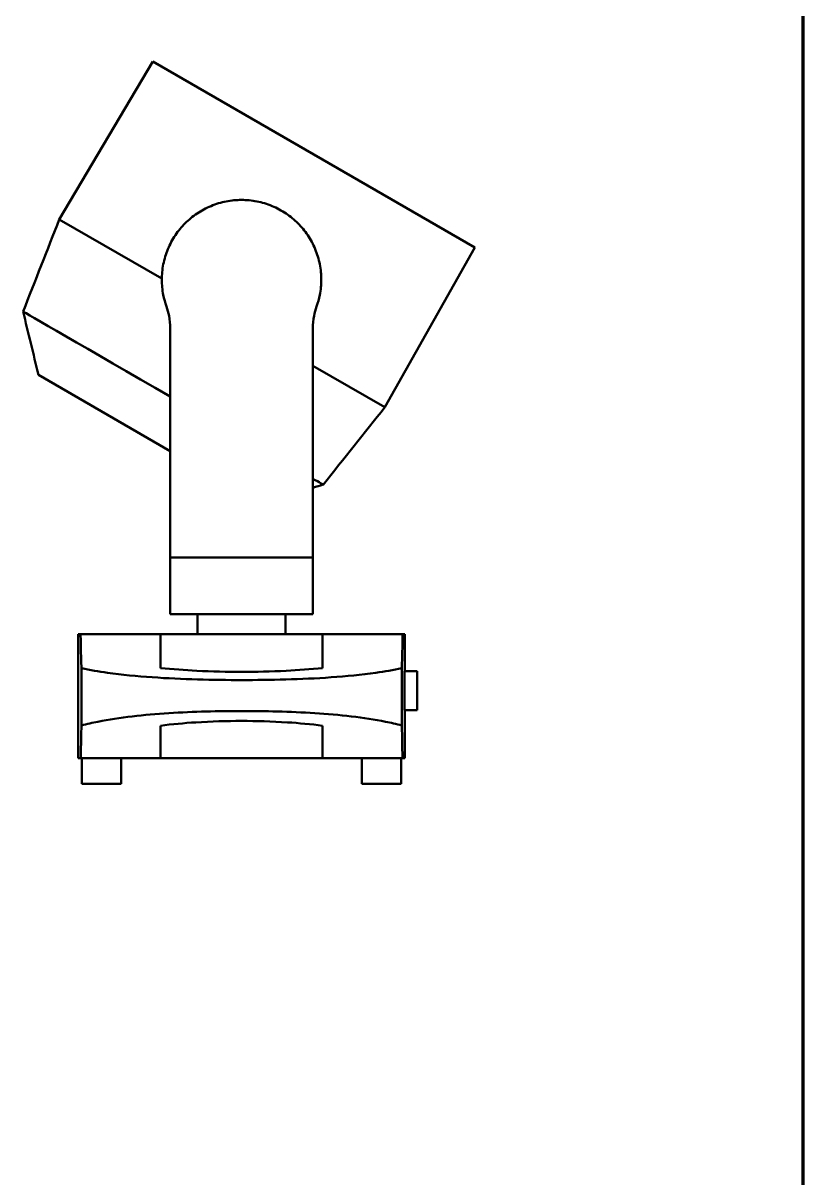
# Model space of a CAD drawing. Header units: millimetres. Extents: x 20 to 2980, y 20 to 2980.
# Drawn here: x 2378 to 2980, y 911 to 1802 of the extents above; entities that cross this region are included whole.
import ezdxf

# ---------------------------------------------------------------- set-up
doc = ezdxf.new("R2010")
doc.units = ezdxf.units.MM
doc.layers.add('Border (ANSI)', color=7, linetype='Continuous', lineweight=70)
doc.layers.add('Visible (ISO)', color=7, linetype='Continuous', lineweight=50)

# ---------------------------------------------------------------- blocks, each defined once
blk = doc.blocks.new('Borders Chauvet')
at = {"layer": 'Border (ANSI)'}
blk.add_line((2980, 2980), (2980, 20), dxfattribs=at)

msp = doc.modelspace()

# ---------------------------------------------------------------- linework, layer by layer
at = {"layer": 'Visible (ISO)'}
for p, q in [((2478.4, 1772.01), (2406.35, 1650.22)), ((2478.4, 1772.01), (2726.95, 1628.51)), ((2406.35, 1650.22), (2485.43, 1604.57)), ((2726.95, 1628.51), (2657.5, 1505.22)), ((2491.92, 1389.49), (2491.92, 1566.19)), ((2601.92, 1566.19), (2601.92, 1389.49)), ((2601.92, 1537.31), (2657.5, 1505.22)), ((2491.92, 1471.49), (2390.27, 1530.18)), ((2491.92, 1389.49), (2491.92, 1345.7)), ((2491.92, 1389.49), (2601.92, 1389.49)), ((2601.92, 1345.7), (2601.92, 1389.49)), ((2491.92, 1345.7), (2601.92, 1345.7)), ((2512.92, 1345.7), (2512.92, 1330.36)), ((2580.92, 1345.7), (2580.92, 1330.36)), ((2420.94, 1330.36), (2422.76, 1330.36)), ((2420.94, 1330.36), (2420.94, 1234.7)), ((2422.76, 1330.36), (2484.42, 1330.36)), ((2609.42, 1330.36), (2484.42, 1330.36)), ((2484.42, 1304.11), (2484.42, 1330.36)), ((2609.42, 1330.36), (2671.19, 1330.36)), ((2609.42, 1330.36), (2609.42, 1304.11)), ((2671.19, 1330.36), (2672.92, 1330.36)), ((2672.92, 1301.7), (2672.92, 1330.36)), ((2423.47, 1259.85), (2423.47, 1303.93)), ((2670.53, 1303.89), (2670.53, 1259.89)), ((2672.76, 1301.7), (2682.54, 1301.7)), ((2672.76, 1271.7), (2672.76, 1301.7)), ((2682.54, 1301.7), (2682.54, 1271.7)), ((2672.76, 1271.7), (2682.54, 1271.7)), ((2672.92, 1234.7), (2672.92, 1271.7)), ((2484.42, 1234.7), (2484.42, 1259.62)), ((2609.42, 1259.62), (2609.42, 1234.7)), ((2420.94, 1234.7), (2422.91, 1234.7)), ((2422.91, 1234.7), (2484.42, 1234.7)), ((2423.84, 1214.89), (2423.84, 1234.7)), ((2454, 1214.89), (2454, 1234.7)), ((2484.42, 1234.7), (2609.42, 1234.7)), ((2609.42, 1234.7), (2671.05, 1234.7)), ((2639.84, 1234.7), (2639.84, 1214.89)), ((2670, 1234.7), (2670, 1214.89)), ((2672.92, 1234.7), (2671.05, 1234.7)), ((2454, 1214.89), (2423.84, 1214.89)), ((2639.84, 1214.89), (2670, 1214.89))]:
    msp.add_line(p, q, dxfattribs=at)
for major_axis, start_param, end_param in [((-115.76, 66.76), 0.000152, 1.551668), ((115.76, -66.76), 5.909333, 6.283248)]:
    msp.add_ellipse((2494.17, 1512.33), major_axis=major_axis, ratio=0.000437, start_param=start_param, end_param=end_param, dxfattribs=at)
for points, knots in [([(2604.84, 1583.01), (2605.87, 1585.92), (2606.69, 1588.89), (2608.05, 1595.85), (2608.42, 1599.84), (2608.42, 1607.56), (2608.05, 1611.56), (2606.5, 1619.5), (2605.31, 1623.45), (2602.17, 1631.03), (2600.22, 1634.66), (2595.7, 1641.38), (2593.14, 1644.46), (2587.68, 1649.92), (2584.59, 1652.48), (2577.88, 1657), (2574.24, 1658.95), (2566.67, 1662.09), (2562.72, 1663.28), (2554.78, 1664.83), (2550.78, 1665.2), (2543.06, 1665.2), (2539.07, 1664.83), (2531.13, 1663.28), (2527.18, 1662.09), (2519.6, 1658.95), (2515.97, 1657), (2509.25, 1652.48), (2506.17, 1649.92), (2500.71, 1644.46), (2498.14, 1641.38), (2493.63, 1634.66), (2491.67, 1631.03), (2488.53, 1623.45), (2487.35, 1619.5), (2485.79, 1611.56), (2485.42, 1607.56), (2485.42, 1599.84), (2485.79, 1595.85), (2487.15, 1588.89), (2487.97, 1585.92), (2489.01, 1583.01)], [-29.831401, -29.831401, -29.831401, -29.831401, -28.960043, -28.960043, -27.801629, -27.801629, -26.643099, -26.643099, -25.484569, -25.484569, -24.326039, -24.326039, -23.167509, -23.167509, -22.009194, -22.009194, -20.850879, -20.850879, -19.692564, -19.692564, -18.534249, -18.534249, -17.375934, -17.375934, -16.217619, -16.217619, -15.059303, -15.059303, -13.900988, -13.900988, -12.742458, -12.742458, -11.583928, -11.583928, -10.425398, -10.425398, -9.266868, -9.266868, -8.108474, -8.108474, -7.237099, -7.237099, -7.237099, -7.237099]), ([(2489.01, 1583.01), (2489.85, 1580.65), (2490.51, 1578.23), (2491.62, 1572.58), (2491.92, 1569.33), (2491.92, 1566.19)], [20.951898, 20.951898, 20.951898, 20.951898, 21.660263, 21.660263, 22.602069, 22.602069, 22.602069, 22.602069]), ([(2601.92, 1566.19), (2601.92, 1569.33), (2602.22, 1572.58), (2603.33, 1578.23), (2603.99, 1580.65), (2604.84, 1583.01)], [7.533868, 7.533868, 7.533868, 7.533868, 8.475673, 8.475673, 9.184038, 9.184038, 9.184038, 9.184038]), ([(2423.47, 1303.93), (2423.45, 1304.45), (2423.42, 1304.98), (2423.27, 1308.64), (2423.15, 1312.17), (2422.95, 1319.69), (2422.86, 1323.94), (2422.78, 1329.16), (2422.77, 1329.76), (2422.76, 1330.36)], [-8.259283, -8.259283, -8.259283, -8.259283, -7.980124, -7.980124, -6.383667, -6.383667, -4.78775, -4.78775, -4.583266, -4.583266, -4.583266, -4.583266]), ([(2670.53, 1303.89), (2670.56, 1304.42), (2670.58, 1304.97), (2670.72, 1308.64), (2670.83, 1312.17), (2671.01, 1319.69), (2671.09, 1323.94), (2671.17, 1329.16), (2671.18, 1329.76), (2671.19, 1330.36)], [17.274552, 17.274552, 17.274552, 17.274552, 17.560323, 17.560323, 19.156674, 19.156674, 20.752575, 20.752575, 20.957039, 20.957039, 20.957039, 20.957039]), ([(2423.47, 1303.93), (2429.95, 1302.59), (2436.67, 1301.45), (2454.67, 1298.92), (2466.23, 1297.8), (2489.6, 1296.16), (2501.43, 1295.63), (2524.7, 1294.97), (2536.15, 1294.83), (2558.01, 1294.83), (2569.44, 1294.97), (2592.67, 1295.63), (2604.47, 1296.15), (2627.8, 1297.79), (2639.34, 1298.9), (2657.33, 1301.42), (2664.05, 1302.56), (2670.53, 1303.89)], [-24.983523, -24.983523, -24.983523, -24.983523, -22.953191, -22.953191, -19.670615, -19.670615, -16.388038, -16.388038, -13.105462, -13.105462, -9.829096, -9.829096, -6.552731, -6.552731, -3.276365, -3.276365, -1.245767, -1.245767, -1.245767, -1.245767]), ([(2609.42, 1304.11), (2600.11, 1303.15), (2590.73, 1302.46), (2569.66, 1301.4), (2558.04, 1301.14), (2535.81, 1301.14), (2524.2, 1301.4), (2503.14, 1302.46), (2493.74, 1303.14), (2484.42, 1304.11)], [7.372979, 7.372979, 7.372979, 7.372979, 10.005567, 10.005567, 13.340756, 13.340756, 16.672911, 16.672911, 19.308247, 19.308247, 19.308247, 19.308247]), ([(2670.53, 1259.89), (2666.34, 1260.97), (2662.15, 1261.91), (2649.69, 1264.41), (2640.81, 1265.76), (2622.43, 1267.91), (2612.94, 1268.72), (2593.81, 1269.93), (2584.17, 1270.34), (2565.25, 1270.85), (2555.96, 1270.96), (2538.23, 1270.96), (2528.94, 1270.85), (2510.01, 1270.34), (2500.37, 1269.93), (2481.24, 1268.72), (2471.75, 1267.91), (2453.37, 1265.76), (2444.49, 1264.41), (2431.97, 1261.9), (2427.72, 1260.95), (2423.47, 1259.85)], [7.325159, 7.325159, 7.325159, 7.325159, 8.634694, 8.634694, 11.294445, 11.294445, 13.954195, 13.954195, 16.613946, 16.613946, 19.273697, 19.273697, 21.933447, 21.933447, 24.593198, 24.593198, 27.252948, 27.252948, 29.912699, 29.912699, 31.240699, 31.240699, 31.240699, 31.240699]), ([(2422.91, 1234.7), (2422.95, 1237.51), (2422.99, 1240.22), (2423.1, 1246.84), (2423.19, 1250.55), (2423.34, 1255.94), (2423.4, 1257.95), (2423.47, 1259.85)], [-41.318687, -41.318687, -41.318687, -41.318687, -40.42971, -40.42971, -39.036173, -39.036173, -38.144898, -38.144898, -38.144898, -38.144898]), ([(2484.42, 1259.62), (2493.43, 1260.79), (2502.55, 1261.63), (2523.61, 1262.98), (2535.52, 1263.31), (2558.34, 1263.31), (2570.26, 1262.98), (2591.32, 1261.62), (2600.43, 1260.79), (2609.42, 1259.62)], [7.677417, 7.677417, 7.677417, 7.677417, 10.265548, 10.265548, 13.687397, 13.687397, 17.113439, 17.113439, 19.697972, 19.697972, 19.697972, 19.697972]), ([(2671.05, 1234.7), (2671.02, 1237.51), (2670.98, 1240.23), (2670.87, 1246.84), (2670.8, 1250.56), (2670.66, 1255.96), (2670.6, 1257.99), (2670.53, 1259.89)], [25.595497, 25.595497, 25.595497, 25.595497, 26.484903, 26.484903, 27.878585, 27.878585, 28.776406, 28.776406, 28.776406, 28.776406])]:
    msp.add_open_spline(points, degree=3, knots=knots, dxfattribs=at)
for points in [[(2378.4, 1579.09), (2387.72, 1602.8), (2397.03, 1626.51), (2406.35, 1650.22)], [(2390.27, 1530.18), (2386.32, 1546.48), (2382.36, 1562.78), (2378.4, 1579.09)], [(2657.5, 1505.22), (2641.64, 1485.34), (2625.79, 1465.45), (2609.93, 1445.56)], [(2609.93, 1445.57), (2607.26, 1444.78), (2604.59, 1443.99), (2601.92, 1443.2)]]:
    msp.add_open_spline(points, degree=3, dxfattribs=at)

# ---------------------------------------------------------------- block references
msp.add_blockref('Borders Chauvet', (0, 0))

doc.saveas('drawing.dxf')
